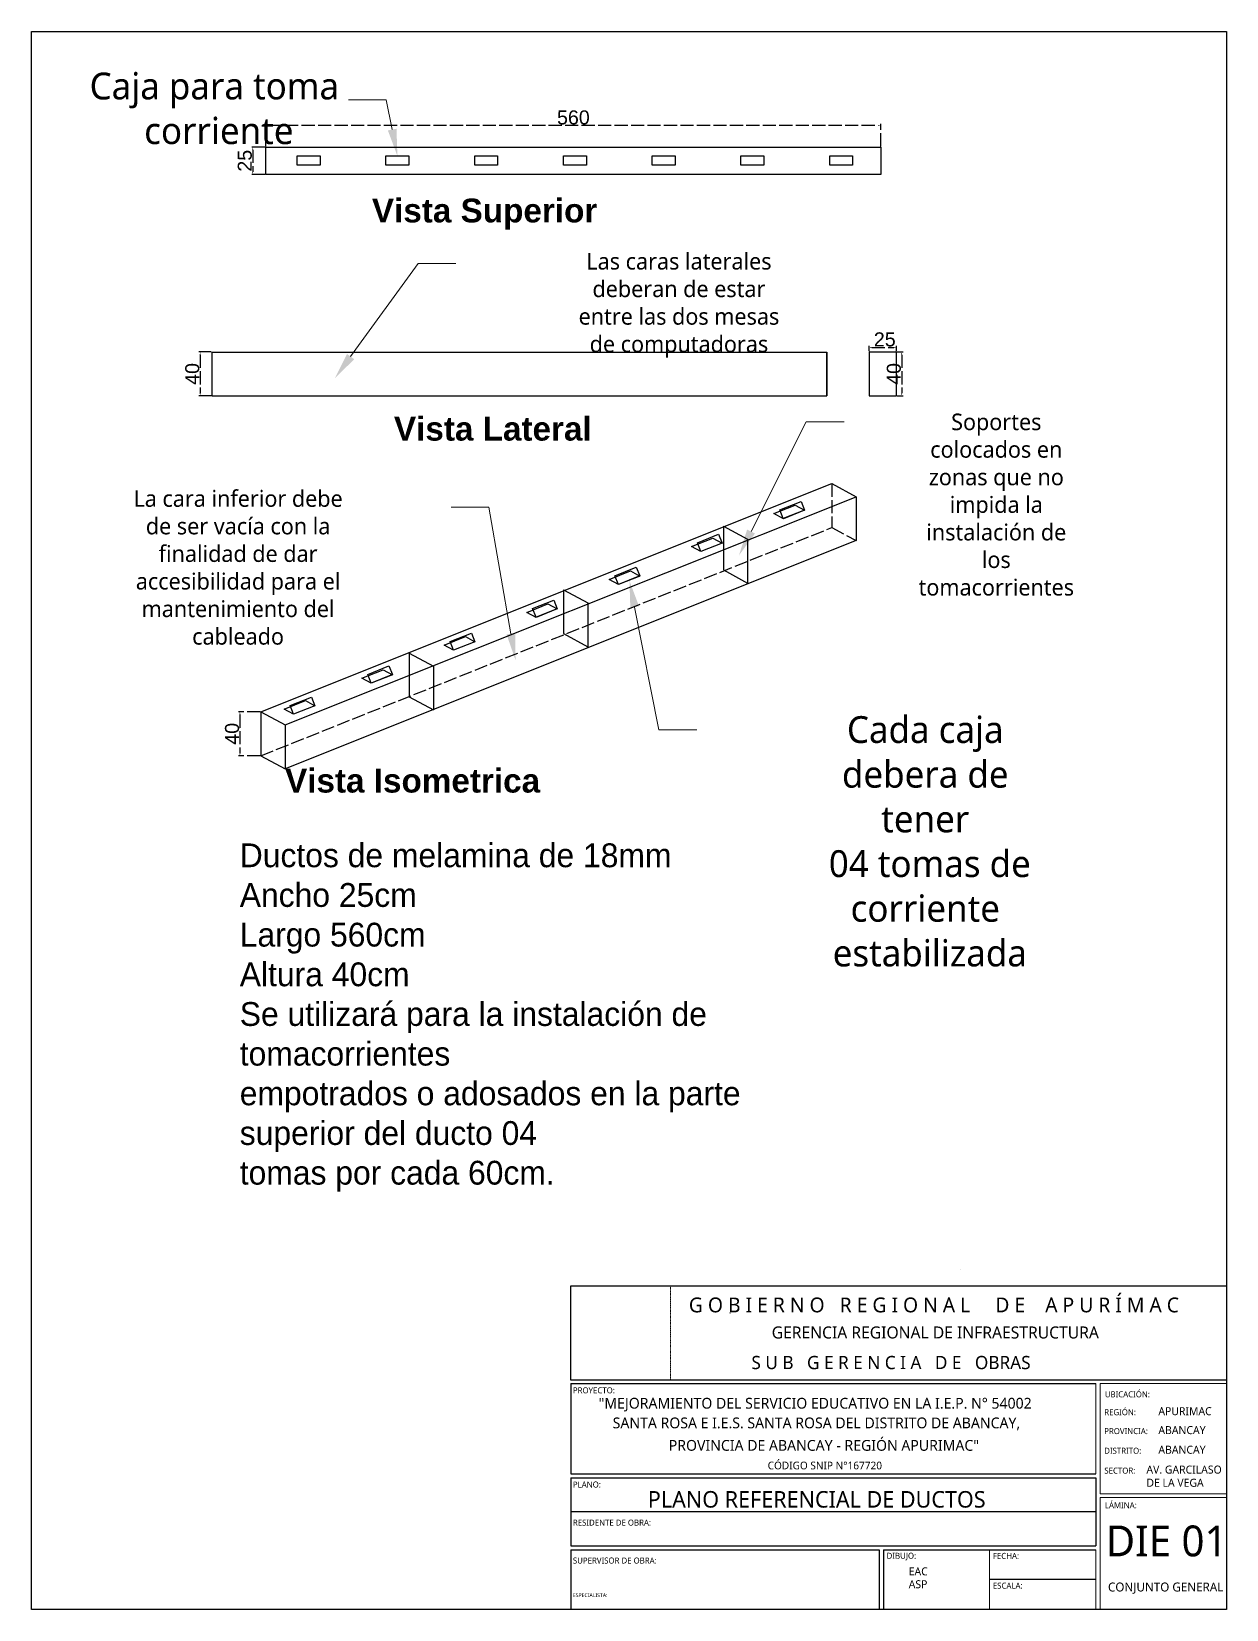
# Model space of a CAD drawing. Header units: millimetres. Extents: x 600 to 5666, y 8 to 1453.
# Drawn here: x 600 to 1688, y 14 to 1452 of the extents above; entities that cross this region are included whole.
import ezdxf
from ezdxf import colors
from ezdxf.entities.mleader import LeaderData, LeaderLine
from ezdxf.math import Vec2, Vec3

# ---------------------------------------------------------------- set-up
doc = ezdxf.new("R2010")
doc.units = ezdxf.units.MM
for name, pattern in [('ACAD_ISO02W100', [15, 12, -3]), ('CONTINUA', [0]), ('DASHDOT', [1, 0.5, -0.25, 0, -0.25])]:
    doc.linetypes.add(name, pattern=pattern)
for name, color, linetype, lineweight in [('AGUA', 92, 'DASHDOT', 50), ('GRAFO 3', 7, 'Continuous', 30), ('IE_ALIMENTADORES', 5, 'Continuous', 30), ('LINEAS_IND.', 252, 'Continuous', 5), ('Membrete', 250, 'Continuous', 15)]:
    doc.layers.add(name, color=color, linetype=linetype, lineweight=lineweight)
doc.styles.add('Generales', font='trebuc.ttf', dxfattribs={"height": 0.22})
doc.styles.add('MtXpl_Trebuchet_MS', font='trebucbd.ttf')
doc.styles.add('Percy  01', font='BASKVILL.TTF')
doc.styles.get("Standard").update_dxf_attribs({"font": 'arial.ttf'})
doc.dimstyles.new('ISO-25', dxfattribs={"dimtxt": 2.5, "dimasz": 2.5, "dimexe": 1.25, "dimexo": 0.625, "dimtad": 1, "dimtxsty": 'Standard', "dimcen": 2.5, "dimadec": 0, "dimazin": 0, "dimtfac": 1, "dimtmove": 0, "dimatfit": 3, "dimfxl": 1, "dimarcsym": 0})

# ---------------------------------------------------------------- blocks, each defined once
blk = doc.blocks.new('*D1')
at = {"color": 0, "linetype": 'ACAD_ISO02W100', "lineweight": -2, "transparency": 16777216}
for p, q in [((813.6, 1347), (813.6, 1367.4)), ((816.1, 1366.2), (1371.1, 1366.2)), ((1373.6, 1347), (1373.6, 1367.4))]:
    blk.add_line(p, q, dxfattribs=at)
at = {"color": 0, "linetype": 'ACAD_ISO02W100', "transparency": 16777216}
for points in [[(816.1, 1366.6), (816.1, 1365.8), (813.6, 1366.2)], [(1371.1, 1366.6), (1371.1, 1365.8), (1373.6, 1366.2)]]:
    blk.add_solid(points, dxfattribs=at)
at = {"layer": 'Defpoints', "color": 0, "linetype": 'ACAD_ISO02W100', "transparency": 16777216}
for p in [(1373.6, 1366.2), (813.6, 1346.4), (1373.6, 1346.4)]:
    blk.add_point(p, dxfattribs=at)
at = {"color": 0, "linetype": 'ACAD_ISO02W100', "transparency": 16777216, "insert": (1093.6, 1373.3), "char_height": 2.5, "attachment_point": 5}
blk.add_mtext('{\\H5.12024x;560}', dxfattribs=at)
blk = doc.blocks.new('*D2')
at = {"color": 0, "linetype": 'ACAD_ISO02W100', "lineweight": -2, "transparency": 16777216}
for p, q in [((812.9, 1346.4), (800.3, 1346.4)), ((801.6, 1343.9), (801.6, 1323.9)), ((812.9, 1321.4), (800.3, 1321.4))]:
    blk.add_line(p, q, dxfattribs=at)
at = {"color": 0, "linetype": 'ACAD_ISO02W100', "transparency": 16777216}
for points in [[(801.2, 1343.9), (802, 1343.9), (801.6, 1346.4)], [(801.2, 1323.9), (802, 1323.9), (801.6, 1321.4)]]:
    blk.add_solid(points, dxfattribs=at)
at = {"layer": 'Defpoints', "color": 0, "linetype": 'ACAD_ISO02W100', "transparency": 16777216}
for p in [(813.6, 1346.4), (801.6, 1321.4), (813.6, 1321.4)]:
    blk.add_point(p, dxfattribs=at)
at = {"color": 0, "linetype": 'ACAD_ISO02W100', "transparency": 16777216, "insert": (794.4, 1333.9), "char_height": 2.5, "attachment_point": 5, "rotation": 90}
blk.add_mtext('{\\H5.12024x;25}', dxfattribs=at)
blk = doc.blocks.new('*D3')
at = {"color": 0, "linetype": 'ACAD_ISO02W100', "lineweight": -2, "transparency": 16777216}
for p, q in [((763.7, 1159.7), (752.5, 1159.7)), ((753.7, 1157.2), (753.7, 1122.2)), ((763.7, 1119.7), (752.5, 1119.7))]:
    blk.add_line(p, q, dxfattribs=at)
at = {"color": 0, "linetype": 'ACAD_ISO02W100', "transparency": 16777216}
for points in [[(753.3, 1157.2), (754.1, 1157.2), (753.7, 1159.7)], [(753.3, 1122.2), (754.1, 1122.2), (753.7, 1119.7)]]:
    blk.add_solid(points, dxfattribs=at)
at = {"layer": 'Defpoints', "color": 0, "linetype": 'ACAD_ISO02W100', "transparency": 16777216}
for p in [(764.3, 1159.7), (753.7, 1119.7), (764.3, 1119.7)]:
    blk.add_point(p, dxfattribs=at)
at = {"color": 0, "linetype": 'ACAD_ISO02W100', "transparency": 16777216, "insert": (746.6, 1139.7), "char_height": 2.5, "attachment_point": 5, "rotation": 90}
blk.add_mtext('{\\H5.12024x;40}', dxfattribs=at)
blk = doc.blocks.new('*D4')
at = {"color": 0, "linetype": 'ACAD_ISO02W100', "lineweight": -2, "transparency": 16777216}
for p, q in [((1362.9, 1160.3), (1362.9, 1165.2)), ((1387.9, 1160.3), (1387.9, 1165.2)), ((1365.4, 1163.9), (1385.4, 1163.9))]:
    blk.add_line(p, q, dxfattribs=at)
at = {"color": 0, "linetype": 'ACAD_ISO02W100', "transparency": 16777216}
for points in [[(1365.4, 1164.4), (1365.4, 1163.5), (1362.9, 1163.9)], [(1385.4, 1164.4), (1385.4, 1163.5), (1387.9, 1163.9)]]:
    blk.add_solid(points, dxfattribs=at)
at = {"layer": 'Defpoints', "color": 0, "linetype": 'ACAD_ISO02W100', "transparency": 16777216}
for p in [(1362.9, 1159.7), (1387.9, 1163.9), (1387.9, 1159.7)]:
    blk.add_point(p, dxfattribs=at)
at = {"color": 0, "linetype": 'ACAD_ISO02W100', "transparency": 16777216, "insert": (1377.2, 1171.1), "char_height": 2.5, "attachment_point": 5}
blk.add_mtext('{\\H5.12024x;25}', dxfattribs=at)
blk = doc.blocks.new('*D5')
at = {"color": 0, "linetype": 'ACAD_ISO02W100', "lineweight": -2, "transparency": 16777216}
for p, q in [((1388.6, 1159.7), (1393.9, 1159.7)), ((1392.6, 1157.2), (1392.6, 1122.2)), ((1388.6, 1119.7), (1393.9, 1119.7))]:
    blk.add_line(p, q, dxfattribs=at)
at = {"color": 0, "linetype": 'ACAD_ISO02W100', "transparency": 16777216}
for points in [[(1392.2, 1157.2), (1393, 1157.2), (1392.6, 1159.7)], [(1392.2, 1122.2), (1393, 1122.2), (1392.6, 1119.7)]]:
    blk.add_solid(points, dxfattribs=at)
at = {"layer": 'Defpoints', "color": 0, "linetype": 'ACAD_ISO02W100', "transparency": 16777216}
for p in [(1387.9, 1159.7), (1387.9, 1119.7), (1392.6, 1119.7)]:
    blk.add_point(p, dxfattribs=at)
at = {"color": 0, "linetype": 'ACAD_ISO02W100', "transparency": 16777216, "insert": (1385.5, 1139.7), "char_height": 2.5, "width": 3.673, "attachment_point": 5, "rotation": 90}
blk.add_mtext('{\\H5.12024x;40}', dxfattribs=at)
blk = doc.blocks.new('*D7')
at = {"color": 0, "linetype": 'ACAD_ISO02W100', "lineweight": -2, "transparency": 16777216}
for p, q in [((808.4, 831.9), (788.7, 831.9)), ((789.9, 829.4), (789.9, 794.4)), ((808.4, 791.9), (788.7, 791.9))]:
    blk.add_line(p, q, dxfattribs=at)
at = {"color": 0, "linetype": 'ACAD_ISO02W100', "transparency": 16777216}
for points in [[(789.5, 829.4), (790.4, 829.4), (789.9, 831.9)], [(789.5, 794.4), (790.4, 794.4), (789.9, 791.9)]]:
    blk.add_solid(points, dxfattribs=at)
at = {"layer": 'Defpoints', "color": 0, "linetype": 'ACAD_ISO02W100', "transparency": 16777216}
for p in [(809, 831.9), (789.9, 791.9), (809, 791.9)]:
    blk.add_point(p, dxfattribs=at)
at = {"color": 0, "linetype": 'ACAD_ISO02W100', "transparency": 16777216, "insert": (782.8, 811.9), "char_height": 2.5, "attachment_point": 5, "rotation": 90}
blk.add_mtext('{\\H5.12024x;40}', dxfattribs=at)

msp = doc.modelspace()

# ---------------------------------------------------------------- linework, layer by layer
for p, q in [((813.559, 1346.399), (1373.559, 1346.399)), ((813.559, 1321.399), (813.559, 1346.399)), ((813.559, 1346.399), (813.559, 1346.399)), ((1373.559, 1346.399), (1373.559, 1321.399)), ((1373.559, 1321.399), (813.559, 1321.399)), ((764.297, 1159.661), (1324.297, 1159.661)), ((764.297, 1159.661), (764.297, 1119.661)), ((1324.297, 1119.661), (1324.297, 1159.661)), ((1324.297, 1159.661), (1324.297, 1119.661)), ((1387.926, 1159.661), (1362.926, 1159.661)), ((1362.926, 1159.661), (1362.926, 1119.661)), ((1387.926, 1159.481), (1362.926, 1159.481)), ((1363.106, 1159.661), (1363.106, 1119.661)), ((1387.746, 1119.661), (1387.746, 1159.661)), ((1387.926, 1119.661), (1387.926, 1159.661)), ((764.297, 1119.661), (1324.297, 1119.661)), ((1362.926, 1119.841), (1387.926, 1119.841)), ((1362.926, 1119.661), (1387.926, 1119.661)), ((809.027, 831.932), (1329.031, 1039.768)), ((1329.031, 1039.768), (1351.032, 1027.896)), ((831.028, 820.06), (1351.032, 1027.896)), ((1351.032, 1027.896), (1351.032, 987.896)), ((1230.327, 1001.132), (1252.328, 989.26)), ((1230.327, 1001.132), (1230.327, 961.132)), ((1351.032, 987.896), (831.028, 780.06)), ((1252.328, 989.26), (1252.328, 949.26)), ((1230.327, 961.132), (1252.328, 949.26)), ((1084.666, 943.144), (1106.667, 931.272)), ((1084.666, 943.144), (1084.666, 903.144)), ((1106.667, 931.272), (1106.667, 891.272)), ((1084.666, 903.144), (1106.667, 891.272)), ((944.145, 885.494), (966.147, 873.622)), ((944.145, 885.494), (944.145, 845.494)), ((966.147, 873.622), (966.147, 833.622)), ((944.145, 845.494), (966.147, 833.622)), ((809.027, 831.932), (831.028, 820.06)), ((809.027, 831.932), (809.027, 791.932)), ((831.028, 820.06), (831.028, 780.06)), ((809.027, 791.932), (831.028, 780.06))]:
    msp.add_line(p, q)
at = {"linetype": 'ACAD_ISO02W100'}
for p, q in [((1329.031, 1039.768), (1329.031, 999.768)), ((809.027, 791.932), (1329.031, 999.768)), ((1329.031, 999.768), (1351.032, 987.896))]:
    msp.add_line(p, q, dxfattribs=at)
for points in [[(600.174, 1451.578), (1688.352, 1451.578), (1688.352, 14.281), (600.174, 14.281)], [(842.091, 1338.326), (862.922, 1338.326), (862.922, 1329.816), (842.091, 1329.816)], [(922.922, 1338.326), (943.752, 1338.326), (943.752, 1329.816), (922.922, 1329.816)], [(1003.752, 1338.326), (1024.582, 1338.326), (1024.582, 1329.816), (1003.752, 1329.816)], [(1084.582, 1338.326), (1105.412, 1338.326), (1105.412, 1329.816), (1084.582, 1329.816)], [(1165.412, 1338.326), (1186.242, 1338.326), (1186.242, 1329.816), (1165.412, 1329.816)], [(1246.242, 1338.326), (1267.073, 1338.326), (1267.073, 1329.816), (1246.242, 1329.816)], [(1327.073, 1338.326), (1347.903, 1338.326), (1347.903, 1329.816), (1327.073, 1329.816)], [(1281.639, 1015.849), (1300.985, 1023.571), (1304.14, 1015.667), (1284.794, 1007.945)], [(1276.311, 1012.429), (1295.657, 1020.152), (1304.187, 1015.549), (1284.841, 1007.827)], [(1206.569, 985.882), (1225.915, 993.605), (1229.07, 985.701), (1209.724, 977.979)], [(1201.241, 982.463), (1220.587, 990.185), (1229.117, 985.583), (1209.771, 977.86)], [(1131.499, 955.916), (1150.844, 963.638), (1153.999, 955.735), (1134.654, 948.012)], [(1126.171, 952.496), (1145.517, 960.219), (1154.047, 955.616), (1134.701, 947.894)], [(1051.101, 922.53), (1070.446, 930.252), (1078.976, 925.65), (1059.631, 917.927)], [(1056.428, 925.949), (1075.774, 933.672), (1078.929, 925.768), (1059.583, 918.046)], [(975.983, 892.682), (995.329, 900.404), (1003.859, 895.802), (984.513, 888.079)], [(981.358, 895.983), (1000.704, 903.705), (1003.859, 895.802), (984.513, 888.079)], [(900.96, 862.597), (920.306, 870.319), (928.836, 865.717), (909.49, 857.994)], [(906.288, 866.016), (925.634, 873.739), (928.789, 865.835), (909.443, 858.113)], [(830.326, 834.401), (849.672, 842.124), (858.202, 837.521), (838.856, 829.798)], [(835.617, 837.642), (854.963, 845.365), (858.118, 837.461), (838.772, 829.739)]]:
    msp.add_lwpolyline(points, close=True)
at = {"layer": 'AGUA', "color": 1, "lineweight": 9}
for p, q in [((1091.154, 223.113), (1091.154, 308.971)), ((1091.154, 308.971), (1181.914, 308.971)), ((1181.914, 308.971), (1181.914, 223.113)), ((1181.914, 223.113), (1091.154, 223.113))]:
    msp.add_line(p, q, dxfattribs=at)
at = {"layer": 'GRAFO 3', "color": 252, "linetype": 'Continuous', "lineweight": 9, "true_color": 0x939598}
msp.add_line((1445.88, 323.887), (1445.88, 323.887), dxfattribs=at)
at = {"layer": 'LINEAS_IND.', "color": 252, "lineweight": 9, "ltscale": 0.5, "true_color": 0x939598}
msp.add_line((1235.923, 284.52, 35.832), (1236.627, 284.154, 35.832), dxfattribs=at)
at = {"layer": 'Membrete', "color": 7, "lineweight": 30, "ltscale": 0.5}
for p, q in [((1091.154, 223.113), (1091.154, 308.971)), ((1091.154, 308.971), (1688.352, 308.971)), ((1688.352, 223.113), (1091.154, 223.113)), ((1091.154, 219.961), (1569.296, 219.961)), ((1091.154, 219.961), (1091.154, 137.846)), ((1091.233, 137.846), (1569.296, 137.846)), ((1091.233, 134.196), (1569.296, 134.196)), ((1091.233, 134.196), (1091.233, 72.102)), ((1569.296, 134.196), (1569.296, 72.102)), ((1569.296, 103.149), (1091.233, 103.149)), ((1091.233, 72.102), (1569.296, 72.102)), ((1091.233, 68.59), (1372.242, 68.59)), ((1091.233, 68.59), (1091.233, 14.281)), ((1372.242, 68.59), (1372.242, 14.281)), ((1375.893, 68.59), (1569.296, 68.59)), ((1375.893, 68.59), (1375.893, 14.281)), ((1569.296, 41.435), (1472.595, 41.435))]:
    msp.add_line(p, q, dxfattribs=at)
at = {"layer": 'Membrete', "color": 7, "lineweight": 20, "ltscale": 0.5}
msp.add_line((1688.352, 308.971), (1091.154, 308.971), dxfattribs=at)
at = {"layer": 'Membrete', "color": 7, "lineweight": 9, "ltscale": 0.5}
for p, q in [((1688.352, 223.113), (1688.352, 308.971)), ((1688.352, 223.113), (1688.352, 308.971)), ((1569.296, 137.846), (1569.296, 219.961)), ((1688.352, 219.961), (1573.261, 219.961)), ((1573.261, 219.961), (1573.261, 119.716)), ((1688.352, 119.716), (1688.352, 219.961)), ((1573.261, 119.716), (1688.352, 119.716)), ((1688.352, 116.204), (1573.261, 116.204)), ((1573.261, 116.204), (1573.261, 14.281)), ((1688.352, 14.281), (1688.352, 116.204)), ((1472.595, 68.59), (1472.595, 14.281)), ((1569.296, 14.281), (1569.296, 68.59)), ((1091.233, 14.281), (1372.242, 14.281)), ((1375.893, 14.281), (1569.296, 14.281)), ((1573.261, 14.281), (1688.352, 14.281))]:
    msp.add_line(p, q, dxfattribs=at)

# ---------------------------------------------------------------- texts
at = {"linetype": 'ACAD_ISO02W100', "char_height": 23.65061, "attachment_point": 1}
for s, insert in [('{\\fArial|b1|i0|c0|p34;\\H0.91667x;Vista Superior}', (910.112, 1299.402)), ('{\\fArial|b1|i0|c0|p34;\\H0.91667x;Vista Lateral}', (930.183, 1100.641)), ('{\\fArial|b1|i0|c0|p34;\\H0.91667x;Vista Isometrica}', (831.028, 780.06)), ('{\\fAgency FB|b0|i0|c0|p34;\\H0.91667x;Ductos de melamina de 18mm\\PAncho 25cm\\H1.2197x; \\H0.81987x;\\PLargo 560cm\\H1.14647x; \\H0.87225x;\\PAltura 40cm\\H1.17088x; \\H0.85406x;\\PSe utilizará para la instalación de tomacorrientes \\H1.16274x; \\H0.86004x;\\Pempotrados o adosados en la parte superior del ducto 04 \\H1.16545x; \\H0.85804x;\\Ptomas por cada 60cm.\\H1.16455x; \\H0.8587x;\\P}', (789.778, 712.068))]:
    msp.add_mtext_dynamic_manual_height_columns(s, width=535.59835, gutter_width=118.253, heights=[0], dxfattribs=dict(at, insert=insert))
at = {"layer": 'Membrete', "color": 7, "lineweight": 5, "style": 'Generales'}
for s, height, p in [('G O B I E R N O   R E G I O N A L     D E    A P U R Í M A C   ', 13.48784, (1198.78, 284.913)), ('GERENCIA REGIONAL DE INFRAESTRUCTURA', 10.93609, (1274.223, 261.096)), ('S U B   G E R E N C I A   D E   OBRAS', 12.02969, (1255.748, 233.178))]:
    msp.add_text(s, height=height, dxfattribs=at).set_placement(p)
at = {"layer": 'Membrete', "color": 7, "ltscale": 0.5, "style": 'Generales'}
for s, height, p in [('PROYECTO:', 5.468, (1093.161, 211.107)), ('UBICACIÓN:', 5.468, (1577.575, 207.501)), ('REGIÓN:', 5.468, (1577.049, 191.228)), ('APURIMAC', 7.2907, (1626.37, 191.228)), ('PROVINCIA:', 5.468, (1577.049, 173.989)), ('ABANCAY', 7.2907, (1626.37, 173.989)), ('DISTRITO:', 5.468, (1577.049, 156.103)), ('ABANCAY', 7.2907, (1626.37, 156.103)), ('AV. GARCILASO  ', 7.29072, (1615.487, 138.027)), ('PLANO:', 5.468, (1093.161, 125.341)), ('SECTOR: ', 5.468, (1577.149, 138.027)), ('DE LA VEGA', 7.2907, (1615.474, 126.048)), ('LÁMINA:', 5.468, (1577.655, 106.492)), ('RESIDENTE DE OBRA:', 5.46804, (1093.161, 90.644)), ('DIE 01', 28.0997, (1578.458, 62.627)), ('SUPERVISOR DE OBRA:', 5.46804, (1093.161, 56.085)), ('DIBUJO:', 5.468, (1378.903, 60.404)), ('FECHA:', 5.468, (1475.605, 60.335)), ('EAC', 7.2907, (1398.99, 45.317)), ('ASP', 7.2907, (1398.99, 33.594)), ('ESCALA:', 5.468, (1475.605, 33.25)), ('CONJUNTO GENERAL', 8.13105, (1580.476, 30.648))]:
    msp.add_text(s, height=height, dxfattribs=at).set_placement(p)
at = {"layer": 'Membrete', "color": 7, "lineweight": 9, "style": 'MtXpl_Trebuchet_MS'}
for s, height, p in [('"MEJORAMIENTO DEL SERVICIO EDUCATIVO EN LA I.E.P. N° 54002', 9.83494, (1116.592, 197.19)), ('SANTA ROSA E I.E.S. SANTA ROSA DEL DISTRITO DE ABANCAY,', 9.83494, (1129.401, 179.279)), ('PROVINCIA DE ABANCAY - REGIÓN APURIMAC"', 9.83494, (1180.483, 158.806)), ('CÓDIGO SNIP N°167720', 7.02519, (1270.535, 141.886)), ('PLANO REFERENCIAL DE DUCTOS', 15.06505, (1161.366, 107.035)), ('ESPECIALISTA:', 3.51246, (1093.111, 25.524))]:
    msp.add_text(s, height=height, dxfattribs=at).set_placement(p)

# ---------------------------------------------------------------- dimensions: what is measured, and where the dimension line sits
at = {"linetype": 'ACAD_ISO02W100'}
dim = msp.add_linear_dim(base=(1373.559, 1366.169), p1=(813.559, 1346.399), p2=(1373.559, 1346.399), text='{\\H5.12024x;<>}', dimstyle='ISO-25', dxfattribs=at)
dim.commit()
dim.dimension.update_dxf_attribs({"geometry": '*D1', "text_midpoint": (1093.559, 1373.33)})
for base, p1, p2, picture, middle in [((801.588, 1321.399), (813.559, 1346.399), (813.559, 1321.399), '*D2', (794.427, 1333.899)), ((753.716, 1119.661), (764.297, 1159.661), (764.297, 1119.661), '*D3', (746.556, 1139.661))]:
    dim = msp.add_linear_dim(base=base, p1=p1, p2=p2, angle=90, text='{\\H5.12024x;<>}', dimstyle='ISO-25', dxfattribs=at)
    dim.commit()
    dim.dimension.update_dxf_attribs({"geometry": picture, "text_midpoint": middle})
dim = msp.add_linear_dim(base=(1387.926, 1163.941), p1=(1362.926, 1159.661), p2=(1387.926, 1159.661), text='{\\H5.12024x;<>}', dimstyle='ISO-25', dxfattribs=at)
dim.commit()
dim.dimension.update_dxf_attribs({"geometry": '*D4', "text_midpoint": (1377.247, 1163.941), "dimtype": 160})
for base, p1, p2, text, picture, middle in [((1392.624, 1119.661), (1387.926, 1159.661), (1387.926, 1119.661), '{\\H5.12024x;<>}', '*D5', (1392.624, 1139.661)), ((789.944, 791.932), (809.027, 831.932), (809.027, 791.932), '{\\H5.12024x;40}', '*D7', (789.944, 811.932))]:
    dim = msp.add_linear_dim(base=base, p1=p1, p2=p2, angle=90, text=text, dimstyle='ISO-25', dxfattribs=at)
    dim.commit()
    dim.dimension.update_dxf_attribs({"geometry": picture, "text_midpoint": middle, "dimtype": 160})

# ---------------------------------------------------------------- leaders
at = {"layer": 'IE_ALIMENTADORES', "linetype": 'CONTINUA'}
ml = msp.add_multileader_mtext('Standard', dxfattribs=at)
ml.set_content('{\\fTrebuchet MS|b0|i0|c0|p34;Caja para toma\\P corriente }', color=256, style='Percy  01')
ml.set_leader_properties(color=256, linetype='ByLayer', lineweight=0)
ml.build(insert=Vec2(0, 0))
ml.multileader.update_dxf_attribs({"text_right_attachment_type": 7, "dogleg_length": 0.36, "arrow_head_size": 24.42, "scale": 0.5})
ctx = ml.context
ctx.base_point, ctx.scale, ctx.char_height, ctx.arrow_head_size, ctx.landing_gap_size, ctx.plane_origin = Vec3(644.35, 1401.83), 0.5, 24.41991, 24.42, 7.326, Vec3(1668.33, 1219.151)
ctx.right_attachment, ctx.text_align_type = 7, 1
notes = []
notes.append((ctx, [(1, (1, 1, 0), (923.23, 1389.456), (-1, 0), 34.368, [(0, [(933.337, 1338.326)], 0, [])])]))
ctx.mtext.insert, ctx.mtext.alignment, ctx.mtext.flow_direction = Vec3(766.606, 1414.205), 2, 5
ml = msp.add_multileader_mtext('Standard', dxfattribs=at)
ml.set_content('{\\fTrebuchet MS|b0|i0|c0|p34;Las caras laterales deberan de estar entre las dos mesas de computadoras }', color=256, style='Percy  01')
ml.set_leader_properties(color=256, linetype='ByLayer', lineweight=0)
ml.build(insert=Vec2(0, 0))
ml.multileader.update_dxf_attribs({"text_right_attachment_type": 7, "dogleg_length": 0.36, "arrow_head_size": 24.42, "scale": 0.5})
ctx = ml.context
ctx.base_point, ctx.scale, ctx.char_height, ctx.arrow_head_size, ctx.landing_gap_size, ctx.plane_origin = Vec3(986.608, 1240.192), 0.5, 15.065, 24.42, 7.326, Vec3(1868.978, 1287.758)
ctx.right_attachment, ctx.text_align_type = 7, 1
notes.append((ctx, [(0, (1, 1, 0), (952.24, 1240.192), (1, 0), 34.368, [(0, [(876.403, 1135.714)], 0, [])])]))
ctx.mtext.insert, ctx.mtext.width, ctx.mtext.alignment, ctx.mtext.flow_direction = Vec3(1189.764, 1249.855), 412.29285, 2, 5
at = {"layer": 'IE_ALIMENTADORES', "color": 3, "linetype": 'CONTINUA'}
ml = msp.add_multileader_mtext('Standard', dxfattribs=at)
ml.set_content('{\\fTrebuchet MS|b0|i0|c0|p34;Soportes colocados en zonas que no impida la instalación de los tomacorrientes }', color=3, style='Percy  01')
ml.set_leader_properties(color=256, linetype='ByLayer', lineweight=0)
ml.build(insert=Vec2(0, 0))
ml.multileader.update_dxf_attribs({"text_right_attachment_type": 7, "dogleg_length": 0.36, "arrow_head_size": 24.42, "scale": 0.5})
ctx = ml.context
ctx.base_point, ctx.scale, ctx.char_height, ctx.arrow_head_size, ctx.landing_gap_size, ctx.plane_origin = Vec3(1340.119, 1095.939), 0.5, 15.065, 24.42, 7.326, Vec3(2227.565, 1162.989)
ctx.right_attachment, ctx.text_align_type = 7, 1
notes.append((ctx, [(0, (1, 1, 0), (1305.751, 1095.939), (1, 0), 34.368, [(0, [(1244.435, 974.404)], 0, [])])]))
ctx.mtext.insert, ctx.mtext.width, ctx.mtext.defined_height, ctx.mtext.alignment, ctx.mtext.flow_direction = Vec3(1478.769, 1103.573), 281.57757, 659.253, 2, 5
ml = msp.add_multileader_mtext('Standard', dxfattribs=at)
ml.set_content('{\\fTrebuchet MS|b0|i0|c0|p34;La cara inferior debe de ser vacía con la finalidad de dar accesibilidad para el mantenimiento del cableado }', color=3, style='Percy  01')
ml.set_leader_properties(color=256, linetype='ByLayer', lineweight=0)
ml.build(insert=Vec2(0, 0))
ml.multileader.update_dxf_attribs({"text_right_attachment_type": 7, "dogleg_length": 0.36, "arrow_head_size": 24.42, "scale": 0.5})
ctx = ml.context
ctx.base_point, ctx.scale, ctx.char_height, ctx.arrow_head_size, ctx.landing_gap_size, ctx.plane_origin = Vec3(594.206, 1026.102), 0.5, 15.065, 24.42, 7.326, Vec3(2033.504, 1041.92)
ctx.right_attachment, ctx.text_align_type = 7, 1
notes.append((ctx, [(1, (1, 1, 0), (1016.696, 1018.468), (-1, 0), 34.368, [(0, [(1040.93, 878.997)], 0, [])])]))
ctx.mtext.insert, ctx.mtext.width, ctx.mtext.defined_height, ctx.mtext.alignment, ctx.mtext.flow_direction = Vec3(788.267, 1033.736), 412.15645, 659.253, 2, 5
at = {"layer": 'IE_ALIMENTADORES', "linetype": 'CONTINUA'}
ml = msp.add_multileader_mtext('Standard', dxfattribs=at)
ml.set_content('{\\fTrebuchet MS|b0|i0|c0|p34;Cada caja debera de tener\\P 04 tomas de corriente\\P estabilizada }', color=256, style='Percy  01')
ml.set_leader_properties(color=256, linetype='ByLayer', lineweight=0)
ml.build(insert=Vec2(0, 0))
ml.multileader.update_dxf_attribs({"text_right_attachment_type": 7, "dogleg_length": 0.36, "arrow_head_size": 24.42, "scale": 0.5})
ctx = ml.context
ctx.base_point, ctx.scale, ctx.char_height, ctx.arrow_head_size, ctx.landing_gap_size, ctx.plane_origin = Vec3(1205.891, 815.594), 0.5, 24.41991, 24.42, 7.326, Vec3(1879.676, 832.112)
ctx.right_attachment, ctx.text_align_type = 7, 1
notes.append((ctx, [(0, (1, 1, 0), (1171.523, 815.594), (1, 0), 34.368, [(0, [(1144.682, 951.287)], 0, [])])]))
ctx.mtext.insert, ctx.mtext.width, ctx.mtext.alignment, ctx.mtext.flow_direction = Vec3(1414.085, 827.969), 412.29285, 2, 5
for ctx, leaders in notes:
    for number, flags, end, landing, length, lines in leaders:
        leader = LeaderData()
        leader.index, (leader.has_last_leader_line, leader.has_dogleg_vector, leader.attachment_direction) = number, flags
        leader.last_leader_point, leader.dogleg_vector, leader.dogleg_length = Vec3(end), Vec3(landing), length
        for number, points, colour, breaks in lines:
            line = LeaderLine()
            line.index, line.vertices, line.color, line.breaks = number, Vec3.list(points), colors.encode_raw_color(colour), breaks
            leader.lines.append(line)
        ctx.leaders.append(leader)

doc.saveas('drawing.dxf')
